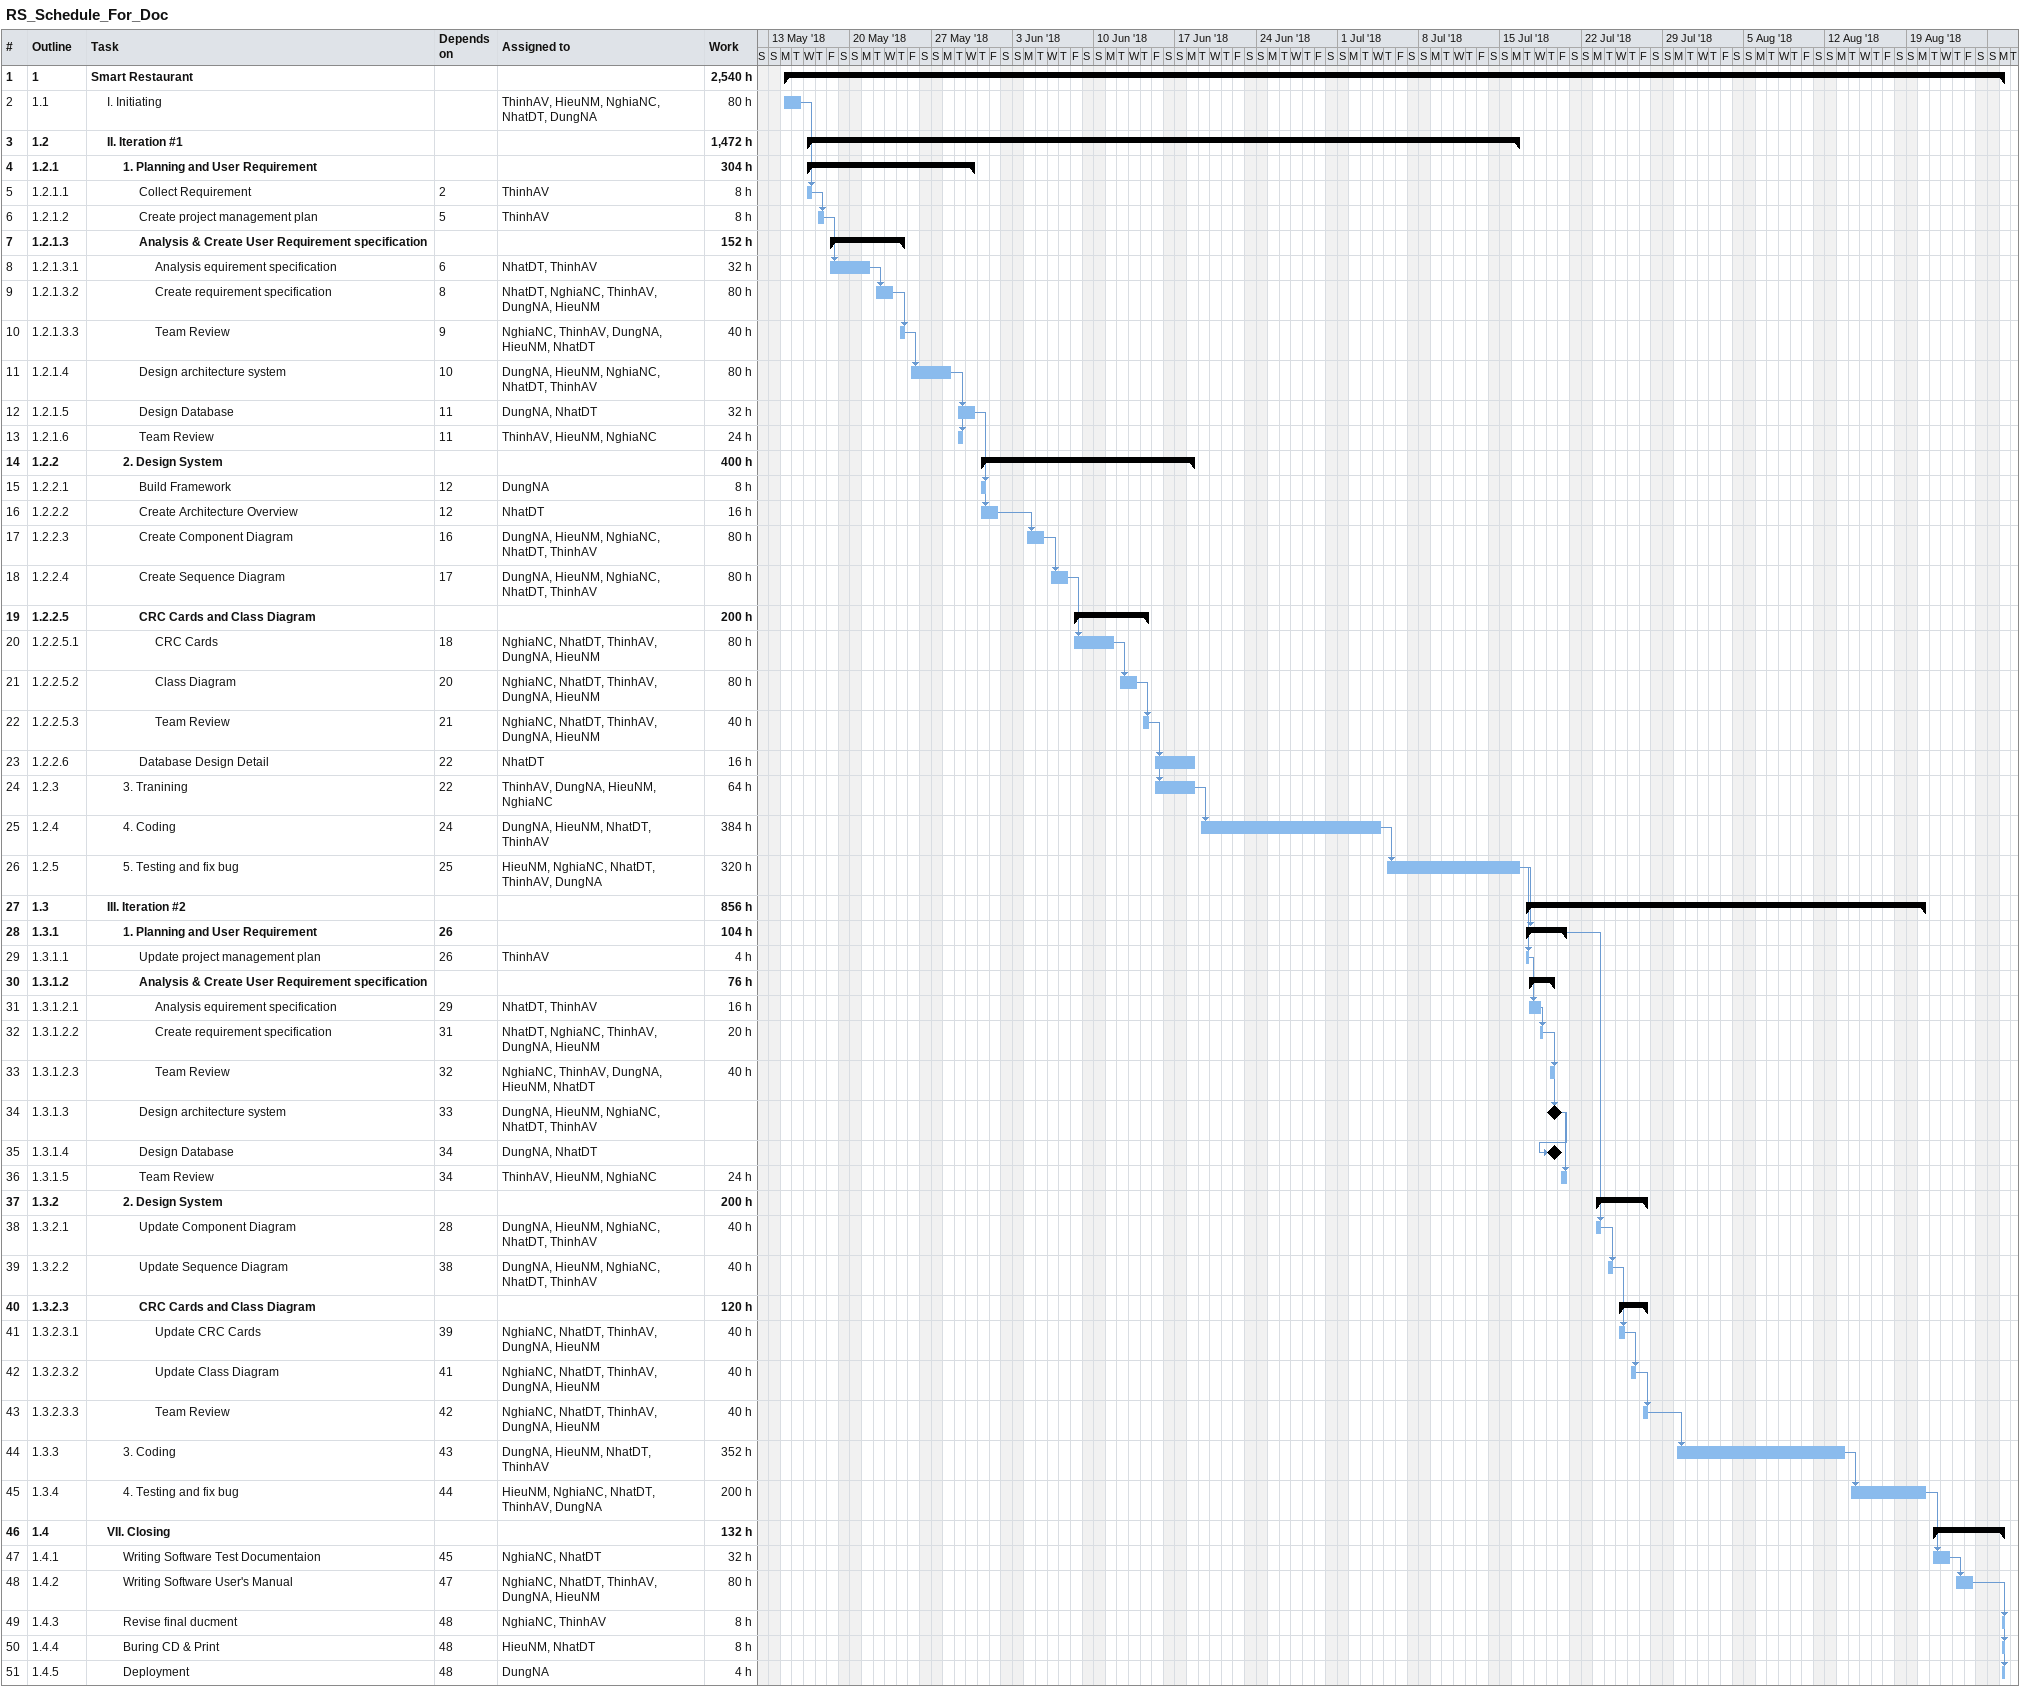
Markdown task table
RS_Schedule_For_Doc

| ID | WBS | Task | Start | Finish | Predecessors | Resources | Work (h) |
|---|---|---|---|---|---|---|---|
| 1 | 1 | **Smart Restaurant** | 2018-05-14 | 2018-08-27 |  |  | 2540 |
| 2 | 1.1 | I. Initiating | 2018-05-14 | 2018-05-15 |  | ThinhAV, HieuNM, NghiaNC, NhatDT, DungNA | 80 |
| 3 | 1.2 | **II. Iteration #1** | 2018-05-16 | 2018-07-16 |  |  | 1472 |
| 4 | 1.2.1 | **1. Planning and User Requirement** | 2018-05-16 | 2018-05-30 |  |  | 304 |
| 5 | 1.2.1.1 | Collect Requirement | 2018-05-16 | 2018-05-16 | 2 | ThinhAV | 8 |
| 6 | 1.2.1.2 | Create project management plan | 2018-05-17 | 2018-05-17 | 5 | ThinhAV | 8 |
| 7 | 1.2.1.3 | **Analysis & Create User Requirement specification** | 2018-05-18 | 2018-05-24 |  |  | 152 |
| 8 | 1.2.1.3.1 | Analysis equirement specification | 2018-05-18 | 2018-05-21 | 6 | NhatDT, ThinhAV | 32 |
| 9 | 1.2.1.3.2 | Create requirement specification | 2018-05-22 | 2018-05-23 | 8 | NhatDT, NghiaNC, ThinhAV, DungNA, HieuNM | 80 |
| 10 | 1.2.1.3.3 | Team Review | 2018-05-24 | 2018-05-24 | 9 | NghiaNC, ThinhAV, DungNA, HieuNM, NhatDT | 40 |
| 11 | 1.2.1.4 | Design architecture system | 2018-05-25 | 2018-05-28 | 10 | DungNA, HieuNM, NghiaNC, NhatDT, ThinhAV | 80 |
| 12 | 1.2.1.5 | Design Database | 2018-05-29 | 2018-05-30 | 11 | DungNA, NhatDT | 32 |
| 13 | 1.2.1.6 | Team Review | 2018-05-29 | 2018-05-29 | 11 | ThinhAV, HieuNM, NghiaNC | 24 |
| 14 | 1.2.2 | **2. Design System** | 2018-05-31 | 2018-06-18 |  |  | 400 |
| 15 | 1.2.2.1 | Build Framework | 2018-05-31 | 2018-05-31 | 12 | DungNA | 8 |
| 16 | 1.2.2.2 | Create Architecture Overview | 2018-05-31 | 2018-06-01 | 12 | NhatDT | 16 |
| 17 | 1.2.2.3 | Create Component Diagram | 2018-06-04 | 2018-06-05 | 16 | DungNA, HieuNM, NghiaNC, NhatDT, ThinhAV | 80 |
| 18 | 1.2.2.4 | Create Sequence Diagram | 2018-06-06 | 2018-06-07 | 17 | DungNA, HieuNM, NghiaNC, NhatDT, ThinhAV | 80 |
| 19 | 1.2.2.5 | **CRC Cards and Class Diagram** | 2018-06-08 | 2018-06-14 |  |  | 200 |
| 20 | 1.2.2.5.1 | CRC Cards | 2018-06-08 | 2018-06-11 | 18 | NghiaNC, NhatDT, ThinhAV, DungNA, HieuNM | 80 |
| 21 | 1.2.2.5.2 | Class Diagram | 2018-06-12 | 2018-06-13 | 20 | NghiaNC, NhatDT, ThinhAV, DungNA, HieuNM | 80 |
| 22 | 1.2.2.5.3 | Team Review | 2018-06-14 | 2018-06-14 | 21 | NghiaNC, NhatDT, ThinhAV, DungNA, HieuNM | 40 |
| 23 | 1.2.2.6 | Database Design Detail | 2018-06-15 | 2018-06-18 | 22 | NhatDT | 16 |
| 24 | 1.2.3 | 3. Tranining | 2018-06-15 | 2018-06-18 | 22 | ThinhAV, DungNA, HieuNM, NghiaNC | 64 |
| 25 | 1.2.4 | 4. Coding | 2018-06-19 | 2018-07-04 | 24 | DungNA, HieuNM, NhatDT, ThinhAV | 384 |
| 26 | 1.2.5 | 5. Testing and fix bug | 2018-07-05 | 2018-07-16 | 25 | HieuNM, NghiaNC, NhatDT, ThinhAV, DungNA | 320 |
| 27 | 1.3 | **III. Iteration #2** | 2018-07-17 | 2018-08-20 |  |  | 856 |
| 28 | 1.3.1 | **1. Planning and User Requirement** | 2018-07-17 | 2018-07-20 | 26 |  | 104 |
| 29 | 1.3.1.1 | Update project management plan | 2018-07-17 | 2018-07-17 | 26 | ThinhAV | 4 |
| 30 | 1.3.1.2 | **Analysis & Create User Requirement specification** | 2018-07-17 | 2018-07-19 |  |  | 76 |
| 31 | 1.3.1.2.1 | Analysis equirement specification | 2018-07-17 | 2018-07-18 | 29 | NhatDT, ThinhAV | 16 |
| 32 | 1.3.1.2.2 | Create requirement specification | 2018-07-18 | 2018-07-18 | 31 | NhatDT, NghiaNC, ThinhAV, DungNA, HieuNM | 20 |
| 33 | 1.3.1.2.3 | Team Review | 2018-07-19 | 2018-07-19 | 32 | NghiaNC, ThinhAV, DungNA, HieuNM, NhatDT | 40 |
| 34 | 1.3.1.3 | Design architecture system (milestone) | 2018-07-19 | 2018-07-19 | 33 | DungNA, HieuNM, NghiaNC, NhatDT, ThinhAV |  |
| 35 | 1.3.1.4 | Design Database (milestone) | 2018-07-19 | 2018-07-19 | 34 | DungNA, NhatDT |  |
| 36 | 1.3.1.5 | Team Review | 2018-07-20 | 2018-07-20 | 34 | ThinhAV, HieuNM, NghiaNC | 24 |
| 37 | 1.3.2 | **2. Design System** | 2018-07-23 | 2018-07-27 |  |  | 200 |
| 38 | 1.3.2.1 | Update Component Diagram | 2018-07-23 | 2018-07-23 | 28 | DungNA, HieuNM, NghiaNC, NhatDT, ThinhAV | 40 |
| 39 | 1.3.2.2 | Update Sequence Diagram | 2018-07-24 | 2018-07-24 | 38 | DungNA, HieuNM, NghiaNC, NhatDT, ThinhAV | 40 |
| 40 | 1.3.2.3 | **CRC Cards and Class Diagram** | 2018-07-25 | 2018-07-27 |  |  | 120 |
| 41 | 1.3.2.3.1 | Update CRC Cards | 2018-07-25 | 2018-07-25 | 39 | NghiaNC, NhatDT, ThinhAV, DungNA, HieuNM | 40 |
| 42 | 1.3.2.3.2 | Update Class Diagram | 2018-07-26 | 2018-07-26 | 41 | NghiaNC, NhatDT, ThinhAV, DungNA, HieuNM | 40 |
| 43 | 1.3.2.3.3 | Team Review | 2018-07-27 | 2018-07-27 | 42 | NghiaNC, NhatDT, ThinhAV, DungNA, HieuNM | 40 |
| 44 | 1.3.3 | 3. Coding | 2018-07-30 | 2018-08-13 | 43 | DungNA, HieuNM, NhatDT, ThinhAV | 352 |
| 45 | 1.3.4 | 4. Testing and fix bug | 2018-08-14 | 2018-08-20 | 44 | HieuNM, NghiaNC, NhatDT, ThinhAV, DungNA | 200 |
| 46 | 1.4 | **VII. Closing** | 2018-08-21 | 2018-08-27 |  |  | 132 |
| 47 | 1.4.1 | Writing Software Test Documentaion | 2018-08-21 | 2018-08-22 | 45 | NghiaNC, NhatDT | 32 |
| 48 | 1.4.2 | Writing Software User's Manual | 2018-08-23 | 2018-08-24 | 47 | NghiaNC, NhatDT, ThinhAV, DungNA, HieuNM | 80 |
| 49 | 1.4.3 | Revise final ducment | 2018-08-27 | 2018-08-27 | 48 | NghiaNC, ThinhAV | 8 |
| 50 | 1.4.4 | Buring CD & Print | 2018-08-27 | 2018-08-27 | 48 | HieuNM, NhatDT | 8 |
| 51 | 1.4.5 | Deployment | 2018-08-27 | 2018-08-27 | 48 | DungNA | 4 |
